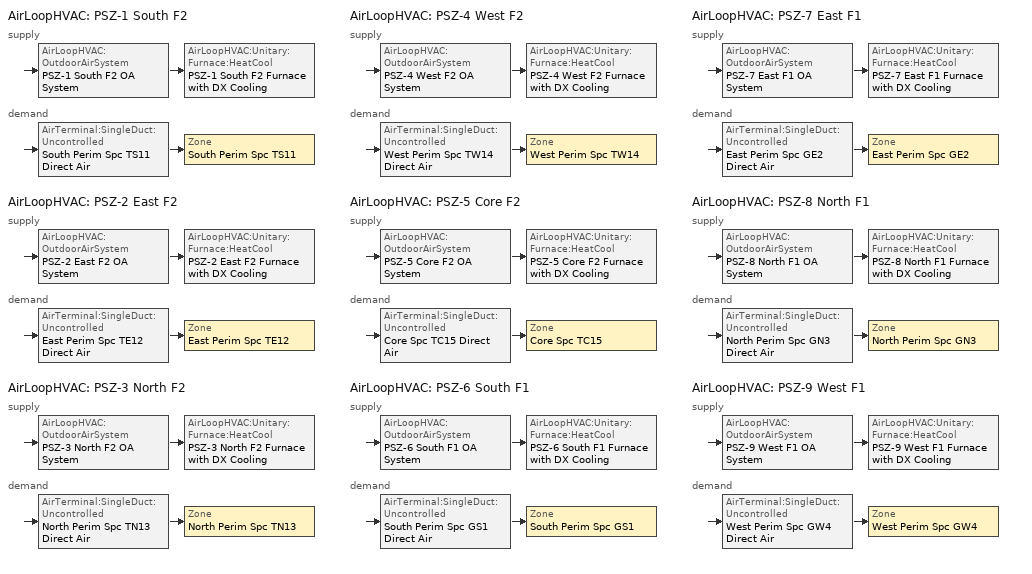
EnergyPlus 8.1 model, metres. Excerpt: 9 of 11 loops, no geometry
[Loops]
AirLoopHVAC 'PSZ-1 South F2'
 supply: AirLoopHVAC:OutdoorAirSystem 'PSZ-1 South F2 OA System' > AirLoopHVAC:Unitary:Furnace:HeatCool 'PSZ-1 South F2 Furnace with DX Cooling'
 demand: AirTerminal:SingleDuct:Uncontrolled 'South Perim Spc TS11 Direct Air' > Zone 'South Perim Spc TS11'
AirLoopHVAC 'PSZ-2 East F2'
 supply: AirLoopHVAC:OutdoorAirSystem 'PSZ-2 East F2 OA System' > AirLoopHVAC:Unitary:Furnace:HeatCool 'PSZ-2 East F2 Furnace with DX Cooling'
 demand: AirTerminal:SingleDuct:Uncontrolled 'East Perim Spc TE12 Direct Air' > Zone 'East Perim Spc TE12'
AirLoopHVAC 'PSZ-3 North F2'
 supply: AirLoopHVAC:OutdoorAirSystem 'PSZ-3 North F2 OA System' > AirLoopHVAC:Unitary:Furnace:HeatCool 'PSZ-3 North F2 Furnace with DX Cooling'
 demand: AirTerminal:SingleDuct:Uncontrolled 'North Perim Spc TN13 Direct Air' > Zone 'North Perim Spc TN13'
AirLoopHVAC 'PSZ-4 West F2'
 supply: AirLoopHVAC:OutdoorAirSystem 'PSZ-4 West F2 OA System' > AirLoopHVAC:Unitary:Furnace:HeatCool 'PSZ-4 West F2 Furnace with DX Cooling'
 demand: AirTerminal:SingleDuct:Uncontrolled 'West Perim Spc TW14 Direct Air' > Zone 'West Perim Spc TW14'
AirLoopHVAC 'PSZ-5 Core F2'
 supply: AirLoopHVAC:OutdoorAirSystem 'PSZ-5 Core F2 OA System' > AirLoopHVAC:Unitary:Furnace:HeatCool 'PSZ-5 Core F2 Furnace with DX Cooling'
 demand: AirTerminal:SingleDuct:Uncontrolled 'Core Spc TC15 Direct Air' > Zone 'Core Spc TC15'
AirLoopHVAC 'PSZ-6 South F1'
 supply: AirLoopHVAC:OutdoorAirSystem 'PSZ-6 South F1 OA System' > AirLoopHVAC:Unitary:Furnace:HeatCool 'PSZ-6 South F1 Furnace with DX Cooling'
 demand: AirTerminal:SingleDuct:Uncontrolled 'South Perim Spc GS1 Direct Air' > Zone 'South Perim Spc GS1'
AirLoopHVAC 'PSZ-7 East F1'
 supply: AirLoopHVAC:OutdoorAirSystem 'PSZ-7 East F1 OA System' > AirLoopHVAC:Unitary:Furnace:HeatCool 'PSZ-7 East F1 Furnace with DX Cooling'
 demand: AirTerminal:SingleDuct:Uncontrolled 'East Perim Spc GE2 Direct Air' > Zone 'East Perim Spc GE2'
AirLoopHVAC 'PSZ-8 North F1'
 supply: AirLoopHVAC:OutdoorAirSystem 'PSZ-8 North F1 OA System' > AirLoopHVAC:Unitary:Furnace:HeatCool 'PSZ-8 North F1 Furnace with DX Cooling'
 demand: AirTerminal:SingleDuct:Uncontrolled 'North Perim Spc GN3 Direct Air' > Zone 'North Perim Spc GN3'
AirLoopHVAC 'PSZ-9 West F1'
 supply: AirLoopHVAC:OutdoorAirSystem 'PSZ-9 West F1 OA System' > AirLoopHVAC:Unitary:Furnace:HeatCool 'PSZ-9 West F1 Furnace with DX Cooling'
 demand: AirTerminal:SingleDuct:Uncontrolled 'West Perim Spc GW4 Direct Air' > Zone 'West Perim Spc GW4'
[DesignSpecification:OutdoorAir] Outdoor Air Method=Flow/Area; Outdoor Air Flow per Zone Floor Area {m3/s-m2}=0.000666962; Outdoor Air Flow per Zone {m3/s}=0
SZ DSOA South Perim Spc GS1; SZ DSOA South Perim Spc TS11; SZ DSOA East Perim Spc GE2; SZ DSOA East Perim Spc TE12; SZ DSOA North Perim Spc GN3; SZ DSOA North Perim Spc TN13; SZ DSOA West Perim Spc GW4; SZ DSOA West Perim Spc TW14; SZ DSOA Core Spc TC15
[Sizing:Zone] Zone Cooling Design Supply Air Temperature Input Method=SupplyAirTemperature; Zone Cooling Design Supply Air Temperature {C}=12.8; Zone Heating Design Supply Air Temperature Input Method=SupplyAirTemperature; Zone Heating Design Supply Air Temperature {C}=40.4; Zone Cooling Design Supply Air Humidity Ratio {kgWater/kgDryAir}=0.008; Zone Heating Design Supply Air Humidity Ratio {kgWater/kgDryAir}=0.008; Cooling Design Air Flow Method=DesignDay; Cooling Design Air Flow Rate {m3/s}=0; Cooling Minimum Air Flow Fraction=0; Heating Design Air Flow Method=DesignDay; Heating Design Air Flow Rate {m3/s}=0; Heating Maximum Air Flow Fraction=0
Name | Design Specification Outdoor Air Object
South Perim Spc GS1 | SZ DSOA South Perim Spc GS1
South Perim Spc TS11 | SZ DSOA South Perim Spc TS11
East Perim Spc GE2 | SZ DSOA East Perim Spc GE2
East Perim Spc TE12 | SZ DSOA East Perim Spc TE12
North Perim Spc GN3 | SZ DSOA North Perim Spc GN3
North Perim Spc TN13 | SZ DSOA North Perim Spc TN13
West Perim Spc GW4 | SZ DSOA West Perim Spc GW4
West Perim Spc TW14 | SZ DSOA West Perim Spc TW14
Core Spc TC15 | SZ DSOA Core Spc TC15
[Sizing:System] Type of Load to Size On=Sensible; Design Outdoor Air Flow Rate {m3/s}=autosize; Minimum System Air Flow Ratio=1; Preheat Design Temperature {C}=7; Preheat Design Humidity Ratio {kgWater/kgDryAir}=0.008; Precool Design Temperature {C}=11; Precool Design Humidity Ratio {kgWater/kgDryAir}=0.008; Central Cooling Design Supply Air Temperature {C}=12.8; Central Heating Design Supply Air Temperature {C}=40.4; Sizing Option=NonCoincident; 100% Outdoor Air in Cooling=No; 100% Outdoor Air in Heating=No; Central Cooling Design Supply Air Humidity Ratio {kgWater/kgDryAir}=0.008; Central Heating Design Supply Air Humidity Ratio {kgWater/kgDryAir}=0.008; Cooling Design Air Flow Method=DesignDay; Cooling Design Air Flow Rate {m3/s}=0; Heating Design Air Flow Method=DesignDay; Heating Design Air Flow Rate {m3/s}=0; System Outdoor Air Method=ZoneSum
PSZ-1 South F2; PSZ-2 East F2; PSZ-3 North F2; PSZ-4 West F2; PSZ-5 Core F2; PSZ-6 South F1; PSZ-7 East F1; PSZ-8 North F1; PSZ-9 West F1
[ZoneControl:Thermostat] Control Type Schedule=COMPACT HVAC-ALWAYS 4
Name | Zone or ZoneList | Control 1
South Perim Spc GS1 Thermostat | South Perim Spc GS1 | Thermostat 1 Dual SP Control
South Perim Spc TS11 Thermostat | South Perim Spc TS11 | Thermostat 2 Dual SP Control
East Perim Spc GE2 Thermostat | East Perim Spc GE2 | Thermostat 3 Dual SP Control
East Perim Spc TE12 Thermostat | East Perim Spc TE12 | Thermostat 1 Dual SP Control
North Perim Spc GN3 Thermostat | North Perim Spc GN3 | Thermostat 2 Dual SP Control
North Perim Spc TN13 Thermostat | North Perim Spc TN13 | Thermostat 3 Dual SP Control
West Perim Spc GW4 Thermostat | West Perim Spc GW4 | Thermostat 1 Dual SP Control
West Perim Spc TW14 Thermostat | West Perim Spc TW14 | Thermostat 2 Dual SP Control
Core Spc TC15 Thermostat | Core Spc TC15 | Thermostat 1 Dual SP Control
[ThermostatSetpoint:DualSetpoint] Heating Setpoint Temperature Schedule=Heat 1/0
Name | Cooling Setpoint Temperature Schedule
Thermostat 1 Dual SP Control | Cool 1/0
Thermostat 2 Dual SP Control | Cool 1/0 2
Thermostat 3 Dual SP Control | Cool 1/0 3
[AirTerminal:SingleDuct:Uncontrolled] Availability Schedule=COMPACT HVAC-ALWAYS 1; Maximum Air Flow Rate {m3/s}=autosize
South Perim Spc GS1 Direct Air; South Perim Spc TS11 Direct Air; East Perim Spc GE2 Direct Air; East Perim Spc TE12 Direct Air; North Perim Spc GN3 Direct Air; North Perim Spc TN13 Direct Air; West Perim Spc GW4 Direct Air; West Perim Spc TW14 Direct Air; Core Spc TC15 Direct Air
[Zone equipment]
South Perim Spc GS1: South Perim Spc GS1 Direct Air
South Perim Spc TS11: South Perim Spc TS11 Direct Air
East Perim Spc GE2: East Perim Spc GE2 Direct Air
East Perim Spc TE12: East Perim Spc TE12 Direct Air
North Perim Spc GN3: North Perim Spc GN3 Direct Air
North Perim Spc TN13: North Perim Spc TN13 Direct Air
West Perim Spc GW4: West Perim Spc GW4 Direct Air
West Perim Spc TW14: West Perim Spc TW14 Direct Air
Core Spc TC15: Core Spc TC15 Direct Air, Core Spc TC15 Bathroom Exhaust
[Fan:OnOff] Availability Schedule=Fans D1; Fan Total Efficiency=0.53625; Pressure Rise {Pa}=448.2; Motor In Airstream Fraction=1
Name | Maximum Flow Rate {m3/s} | Motor Efficiency
PSZ-1 South F2 Supply Fan | 1.07309 | 0.825
PSZ-2 East F2 Supply Fan | 1.18548 | 0.825
PSZ-3 North F2 Supply Fan | 1.00654 | 0.825
PSZ-4 West F2 Supply Fan | 1.30877 | 0.825
PSZ-5 Core F2 Supply Fan | 2.58994 | 0.84
PSZ-6 South F1 Supply Fan | 0.84803 | 0.825
PSZ-7 East F1 Supply Fan | 0.96917 | 0.825
PSZ-8 North F1 Supply Fan | 0.78122 | 0.825
PSZ-9 West F1 Supply Fan | 1.05298 | 0.825
[Fan:ZoneExhaust]
Core Spc TC15 Bathroom Exhaust: Availability Schedule=ExFanOperationSchd; Fan Total Efficiency=0.45; Pressure Rise {Pa}=187.5; Maximum Flow Rate {m3/s}=0.28385
[Coil:Cooling:DX:SingleSpeed] Availability Schedule=COMPACT HVAC-ALWAYS 1; Gross Rated Sensible Heat Ratio=autosize; Gross Rated Cooling COP {W/W}=2.73; Total Cooling Capacity Function of Temperature Curve=PSZ DX Coil Cap-FT; Total Cooling Capacity Function of Flow Fraction Curve=PSZ DX Coil Cap-FF; Energy Input Ratio Function of Temperature Curve=PSZ DX Coil EIR-FT; Energy Input Ratio Function of Flow Fraction Curve=PSZ DX Coil EIR-FF; Part Load Fraction Correlation Curve=PSZ DX Coil PLF; Nominal Time for Condensate Removal to Begin {s}=0; Ratio of Initial Moisture Evaporation Rate and Steady State Latent Capacity=0; Maximum Cycling Rate {cycles/hr}=0; Latent Capacity Time Constant {s}=0; Condenser Type=Aircooled; Evaporative Condenser Effectiveness=0; Evaporative Condenser Pump Rated Power Consumption {W}=0; Crankcase Heater Capacity {W}=0; Maximum Outdoor Dry-Bulb Temperature for Crankcase Heater Operation {C}=10
Name | Gross Rated Total Cooling Capacity {W} | Rated Air Flow Rate {m3/s}
PSZ-1 South F2 Cooling Coil | 14210.7 | 1.07309
PSZ-2 East F2 Cooling Coil | 15699.1 | 1.18548
PSZ-3 North F2 Cooling Coil | 13329.4 | 1.00654
PSZ-4 West F2 Cooling Coil | 17331.8 | 1.30877
PSZ-5 Core F2 Cooling Coil | 36787.6 | 2.58994
PSZ-6 South F1 Cooling Coil | 11230.3 | 0.84803
PSZ-7 East F1 Cooling Coil | 12834.5 | 0.96917
PSZ-8 North F1 Cooling Coil | 10345.6 | 0.78122
PSZ-9 West F1 Cooling Coil | 13944.5 | 1.05298
[Coil:Heating:Gas] Availability Schedule=COMPACT HVAC-ALWAYS 1; Gas Burner Efficiency=0.8; Parasitic Electric Load {W}=0; Part Load Fraction Correlation Curve=PSZ Heating Coil PLF-FPLR; Parasitic Gas Load {W}=0
Name | Nominal Capacity {W}
PSZ-1 South F2 Heating Coil | 9839.18
PSZ-2 East F2 Heating Coil | 9843.31
PSZ-3 North F2 Heating Coil | 9817.66
PSZ-4 West F2 Heating Coil | 9709.81
PSZ-5 Core F2 Heating Coil | 21667.7
PSZ-6 South F1 Heating Coil | 7697.85
PSZ-7 East F1 Heating Coil | 7675.1
PSZ-8 North F1 Heating Coil | 7599.71
PSZ-9 West F1 Heating Coil | 7565.05
[AirLoopHVAC:Unitary:Furnace:HeatCool] Availability Schedule=COMPACT HVAC-ALWAYS 1; Supply Air Fan Operating Mode Schedule=COMPACT HVAC-ALWAYS 1; Maximum Supply Air Temperature {C}=40.4; Supply Air Flow Rate During Cooling Operation {m3/s}=autosize; Supply Air Flow Rate During Heating Operation {m3/s}=autosize; Supply Air Flow Rate When No Cooling or Heating is Needed {m3/s}=autosize; Fan Placement=DrawThrough; Dehumidification Control Type=None
Name | Controlling Zone or Thermostat Location | Supply Fan | Heating Coil | Cooling Coil
PSZ-1 South F2 Furnace with DX Cooling | South Perim Spc TS11 | PSZ-1 South F2 Supply Fan | PSZ-1 South F2 Heating Coil | PSZ-1 South F2 Cooling Coil
PSZ-2 East F2 Furnace with DX Cooling | East Perim Spc TE12 | PSZ-2 East F2 Supply Fan | PSZ-2 East F2 Heating Coil | PSZ-2 East F2 Cooling Coil
PSZ-3 North F2 Furnace with DX Cooling | North Perim Spc TN13 | PSZ-3 North F2 Supply Fan | PSZ-3 North F2 Heating Coil | PSZ-3 North F2 Cooling Coil
PSZ-4 West F2 Furnace with DX Cooling | West Perim Spc TW14 | PSZ-4 West F2 Supply Fan | PSZ-4 West F2 Heating Coil | PSZ-4 West F2 Cooling Coil
PSZ-5 Core F2 Furnace with DX Cooling | Core Spc TC15 | PSZ-5 Core F2 Supply Fan | PSZ-5 Core F2 Heating Coil | PSZ-5 Core F2 Cooling Coil
PSZ-6 South F1 Furnace with DX Cooling | South Perim Spc GS1 | PSZ-6 South F1 Supply Fan | PSZ-6 South F1 Heating Coil | PSZ-6 South F1 Cooling Coil
PSZ-7 East F1 Furnace with DX Cooling | East Perim Spc GE2 | PSZ-7 East F1 Supply Fan | PSZ-7 East F1 Heating Coil | PSZ-7 East F1 Cooling Coil
PSZ-8 North F1 Furnace with DX Cooling | North Perim Spc GN3 | PSZ-8 North F1 Supply Fan | PSZ-8 North F1 Heating Coil | PSZ-8 North F1 Cooling Coil
PSZ-9 West F1 Furnace with DX Cooling | West Perim Spc GW4 | PSZ-9 West F1 Supply Fan | PSZ-9 West F1 Heating Coil | PSZ-9 West F1 Cooling Coil
[Controller:OutdoorAir] Minimum Outdoor Air Flow Rate {m3/s}=AUTOSIZE; Maximum Outdoor Air Flow Rate {m3/s}=autosize; Economizer Control Type=NoEconomizer; Economizer Control Action Type=ModulateFlow; Lockout Type=NoLockout; Minimum Limit Type=FixedMinimum; Minimum Outdoor Air Schedule=MinOA_Sched; Minimum Fraction of Outdoor Air Schedule=MinOAFracSch_Base; Maximum Fraction of Outdoor Air Schedule=MaxOAFracSch_Base; Heat Recovery Bypass Control Type=BypassWhenOAFlowGreaterThanMinimum
PSZ-1 South F2 OA Controller; PSZ-2 East F2 OA Controller; PSZ-3 North F2 OA Controller; PSZ-4 West F2 OA Controller; PSZ-5 Core F2 OA Controller; PSZ-6 South F1 OA Controller; PSZ-7 East F1 OA Controller; PSZ-8 North F1 OA Controller; PSZ-9 West F1 OA Controller
[AirLoopHVAC] Design Supply Air Flow Rate {m3/s}=autosize
PSZ-1 South F2; PSZ-2 East F2; PSZ-3 North F2; PSZ-4 West F2; PSZ-5 Core F2; PSZ-6 South F1; PSZ-7 East F1; PSZ-8 North F1; PSZ-9 West F1
[AirLoopHVAC:ReturnPlenum]
Name | Zone
North Perim Spc TN13 Zone Return Plenum | North Perim Plnm TN18
West Perim Spc GW4 Zone Return Plenum | West Perim Plnm GW9
West Perim Spc TW14 Zone Return Plenum | West Perim Plnm TW19
Core Spc GC5 Zone Return Plenum | Core Plnm GC10
Core Spc TC15 Zone Return Plenum | Core Plnm TC20
[EnergyManagementSystem:Sensor]
Name | Output:Variable or Output:Meter Index Key | Output:Variable or Output:Meter
PSZ1_Cooling | PSZ-1 South F2 | Air System Total Cooling Energy
PSZ1_Heating | PSZ-1 South F2 | Air System Total Heating Energy
PSZ2_Cooling | PSZ-2 East F2 | Air System Total Cooling Energy
PSZ2_Heating | PSZ-2 East F2 | Air System Total Heating Energy
PSZ3_Cooling | PSZ-3 North F2 | Air System Total Cooling Energy
PSZ3_Heating | PSZ-3 North F2 | Air System Total Heating Energy
PSZ4_Cooling | PSZ-4 West F2 | Air System Total Cooling Energy
PSZ4_Heating | PSZ-4 West F2 | Air System Total Heating Energy
PSZ5_Cooling | PSZ-5 Core F2 | Air System Total Cooling Energy
PSZ5_Heating | PSZ-5 Core F2 | Air System Total Heating Energy
PSZ6_Cooling | PSZ-6 South F1 | Air System Total Cooling Energy
PSZ6_Heating | PSZ-6 South F1 | Air System Total Heating Energy
PSZ7_Cooling | PSZ-7 East F1 | Air System Total Cooling Energy
PSZ7_Heating | PSZ-7 East F1 | Air System Total Heating Energy
PSZ8_Cooling | PSZ-8 North F1 | Air System Total Cooling Energy
PSZ8_Heating | PSZ-8 North F1 | Air System Total Heating Energy
PSZ9_Cooling | PSZ-9 West F1 | Air System Total Cooling Energy
PSZ9_Heating | PSZ-9 West F1 | Air System Total Heating Energy
Demand | * | Electricity:Facility
CPP_Event_Sensor | DR_Event | Schedule Value
DutyCycleNumSensor | DutyCycleTimestepCount | Schedule Value
[EnergyManagementSystem:Program]
DR_Post_Process: SET DR_Demand = 0; SET DR_Pre_Demand=0; SET DR_Post_Demand=0; IF CPP_Event_Sensor==1; SET DR_Demand = Demand*12/3600; ENDIF; IF CPP_Event_Sensor>0; SET DR_FullDay = Demand*12 /3600; ENDIF
AEDG_BldgLoad: SET F2_Heating = PSZ1_Heating + PSZ2_Heating + PSZ3_Heating + PSZ4_Heating + PSZ5_Heating; SET F2_Cooling = PSZ1_Cooling + PSZ2_Cooling + PSZ3_Cooling + PSZ4_Cooling + PSZ5_Cooling; SET F1_Heating = PSZ6_Heating + PSZ7_Heating + PSZ8_Heating + PSZ9_Heating + PSZ10_Heating; SET F1_Cooling = PSZ6_Cooling + PSZ7_Cooling + PSZ8_Cooling + PSZ9_Cooling + PSZ10_Cooling; SET BldgHeating = F1_Heating + F2_Heating; SET BldgCooling = F1_Cooling + F2_Cooling
DutyCycle: SET CurrCycle = DutyCycleNumSensor; IF CPP_Event_Sensor == 1 && CurrCycle <= DutyCycleLength; SET  Cool_Tstat1 = 50; Else; SET Cool_Tstat1= Null; Endif; IF CPP_Event_Sensor == 1 && CurrCycle > DutyCycleLength && CurrCycle <= 2*DutyCycleLength; SET  Cool_Tstat2 = 50; Else; SET Cool_Tstat2= Null; Endif; IF CPP_Event_Sensor == 1 && CurrCycle > (2*DutyCycleLength); SET  Cool_Tstat3 = 50; Else; SET Cool_Tstat3= Null; Endif; SET DemandKW = Demand*12/3600
DutyCycleCount: SET DutyCycleLength = 5; SET  CurrDutyCycle = DutyCycleTrend 1; SET  DutyCycleNumActuator = CurrDutyCycle+  1; IF DutyCycleNumActuator > DutyCycleLength*3; SET DutyCycleNumActuator = 1; Endif
[EnergyManagementSystem:ProgramCallingManager]
DR_Post_Process_Manager: EndOfSystemTimestepAfterHVACReporting; DR_Post_Process
Total Bldg Load EMS: EndOfSystemTimestepBeforeHVACReporting; AEDG_BldgLoad
DR_ManagerDutyCycle: BeginTimestepBeforePredictor; DutyCycle; DutyCycleCount
[EnergyManagementSystem:OutputVariable]
Name | EMS Variable | Type of Data in Variable | Update Frequency | EMS Program or Subroutine
DR_Demand | DR_Demand | Averaged | SystemTimestep | DR_Post_Process
DR_FullDay | DR_FullDay | Averaged | SystemTimestep | DR_Post_Process
Total Building Heating Load | BldgHeating | Summed | SystemTimeStep
Total Building Cooling Load | BldgCooling | Summed | SystemTimeStep
[SetpointManager:SingleZone:Reheat] Control Variable=Temperature; Minimum Supply Air Temperature {C}=13; Maximum Supply Air Temperature {C}=45
Name | Control Zone | Setpoint Node or NodeList
PSZ-1 South F2 Supply Air Temp Manager | South Perim Spc TS11 | PSZ-1 South F2 Air Loop Outlet
PSZ-2 East F2 Supply Air Temp Manager | East Perim Spc TE12 | PSZ-2 East F2 Air Loop Outlet
PSZ-3 North F2 Supply Air Temp Manager | North Perim Spc TN13 | PSZ-3 North F2 Air Loop Outlet
PSZ-4 West F2 Supply Air Temp Manager | West Perim Spc TW14 | PSZ-4 West F2 Air Loop Outlet
PSZ-5 Core F2 Supply Air Temp Manager | Core Spc TC15 | PSZ-5 Core F2 Air Loop Outlet
PSZ-6 South F1 Supply Air Temp Manager | South Perim Spc GS1 | PSZ-6 South F1 Air Loop Outlet
PSZ-7 East F1 Supply Air Temp Manager | East Perim Spc GE2 | PSZ-7 East F1 Air Loop Outlet
PSZ-8 North F1 Supply Air Temp Manager | North Perim Spc GN3 | PSZ-8 North F1 Air Loop Outlet
PSZ-9 West F1 Supply Air Temp Manager | West Perim Spc GW4 | PSZ-9 West F1 Air Loop Outlet
[SetpointManager:MixedAir] Control Variable=Temperature
Name | Setpoint Node or NodeList
PSZ-1 South F2 Cooling Coil Air Temp Manager | PSZ-1 South F2 Mixed Air Outlet
PSZ-2 East F2 Cooling Coil Air Temp Manager | PSZ-2 East F2 Mixed Air Outlet
PSZ-3 North F2 Cooling Coil Air Temp Manager | PSZ-3 North F2 Mixed Air Outlet
PSZ-4 West F2 Cooling Coil Air Temp Manager | PSZ-4 West F2 Mixed Air Outlet
PSZ-5 Core F2 Cooling Coil Air Temp Manager | PSZ-5 Core F2 Mixed Air Outlet
PSZ-6 South F1 Cooling Coil Air Temp Manager | PSZ-6 South F1 Mixed Air Outlet
PSZ-7 East F1 Cooling Coil Air Temp Manager | PSZ-7 East F1 Mixed Air Outlet
PSZ-8 North F1 Cooling Coil Air Temp Manager | PSZ-8 North F1 Mixed Air Outlet
PSZ-9 West F1 Cooling Coil Air Temp Manager | PSZ-9 West F1 Mixed Air Outlet
[FaultModel:TemperatureSensorOffset:OutdoorAir] Availability Schedule=ALWAYS-ON; Temperature Sensor Offset {deltaC}=3
Name | Controller Object
PSZ-1 OA Sensor Bias | PSZ-1 South F2 OA Controller
PSZ-2 OA Sensor Bias | PSZ-2 East F2 OA Controller
PSZ-3 OA Sensor Bias | PSZ-3 North F2 OA Controller
PSZ-4 OA Sensor Bias | PSZ-4 West F2 OA Controller
PSZ-5 OA Sensor Bias | PSZ-5 Core F2 OA Controller
PSZ-6 OA Sensor Bias | PSZ-6 South F1 OA Controller
PSZ-7 OA Sensor Bias | PSZ-7 East F1 OA Controller
PSZ-8 OA Sensor Bias | PSZ-8 North F1 OA Controller
PSZ-9 OA Sensor Bias | PSZ-9 West F1 OA Controller
[FaultModel:TemperatureSensorOffset:ReturnAir] Availability Schedule=ALWAYS-ON; Temperature Sensor Offset {deltaC}=-3
Name | Controller Object
PSZ-1 OA Sensor Bias | PSZ-1 South F2 OA Controller
PSZ-2 OA Sensor Bias | PSZ-2 East F2 OA Controller
PSZ-3 OA Sensor Bias | PSZ-3 North F2 OA Controller
PSZ-4 OA Sensor Bias | PSZ-4 West F2 OA Controller
PSZ-5 OA Sensor Bias | PSZ-5 Core F2 OA Controller
PSZ-6 OA Sensor Bias | PSZ-6 South F1 OA Controller
PSZ-7 OA Sensor Bias | PSZ-7 East F1 OA Controller
PSZ-8 OA Sensor Bias | PSZ-8 North F1 OA Controller
PSZ-9 OA Sensor Bias | PSZ-9 West F1 OA Controller
[Schedule:Compact]
Always-On; COMPACT HVAC-ALWAYS 1; MinOA_Sched: Through: 12/31, For: AllDays, Until: 24:00, 1
Cool 1/0; COOL 1/0 2; COOL 1/0 3: Through: 12/31, For: Weekdays, Until: 05:00, 26.7, Until: 06:00, 25.2, Until: 07:00, 23.9, Until: 22:00, 22.8, Until: 24:00, 26.7, For: Saturday, Until: 05:00, 26.7, Until: 06:00, 25.2, Until: 07:00, 23.9, Until: 18:00, 22.8, Until: 24:00, 26.7, For: SummerDesignDay, Until: 05:00, 26.7, Until: 06:00, 25.2, Until: 07:00, 23.9, Until: 22:00, 22.8, Until: 24:00, 26.7, For: WinterDesignDay, Until: 24:00, 26.7, For: Sunday Holidays AllOtherDays, Until: 24:00, 26.7
Heat 1/0: Through: 12/31, For: Weekdays, Until: 05:00, 18.3, Until: 06:00, 19.3, Until: 07:00, 20.3, Until: 22:00, 21.7, Until: 24:00, 18.3, For: SummerDesignDay, Until: 24:00, 18.3, For: WinterDesignDay, Until: 05:00, 18.3, Until: 06:00, 19.3, Until: 07:00, 20.3, Until: 22:00, 21.7, Until: 24:00, 18.3, For: Saturday, Until: 05:00, 18.3, Until: 06:00, 19.3, Until:  07:00, 20.3, Until: 18:00, 21.7, Until: 24:00, 18.3, For: Sunday Holidays AllOtherDays, Until: 24:00, 18.3
Fans D1: Through: 12/31, For: Weekdays SummerDesignDay WinterDesignDay, Until: 05:00, 0, Until: 22:00, 1, Until: 24:00, 0, For: Saturday, Until: 05:00, 0, Until: 18:00, 1, Until: 24:00, 0, For: Sunday Holidays AllOtherDays, Until: 24:00, 0
ExFanOperationSchd: Through: 12/31, For: Weekdays SummerDesignDay WinterDesignDay, Until: 05:00, 1, Until: 22:00, 1, Until: 24:00, 1, For: Saturday, Until: 05:00, 1, Until: 18:00, 1, Until: 24:00, 1, For: Sunday Holidays AllOtherDays, Until: 24:00, 1
MinOAFracSch_Base: Through: 12/31, For: Weekdays, Until: 05:00, 0.15, Until: 22:00, 0.15, Until: 24:00, 0.15, For: Saturday, Until: 05:00, 0.15, Until: 18:00, 0.15, Until: 24:00, 0.15, For: SummerDesignDay WinterDesignDay, Until: 05:00, 0.15, Until: 22:00, 0.15, Until: 24:00, 0.15, For: Sunday Holidays AllOtherDays, Until: 05:00, 0.15, Until: 18:00, 0.15, Until: 24:00, 0.15
MaxOAFracSch_Base: Through: 12/31, For: AllDays, Until: 24:00, 0.7
COMPACT HVAC-ALWAYS 4: Through: 12/31, For: AllDays, Until: 24:00, 4
[Curve:Quadratic]
Name | Coefficient1 Constant | Coefficient2 x | Coefficient3 x**2 | Minimum Value of x | Maximum Value of x
PSZ DX Coil Cap-FF | 0.8 | 0.2 | 0 | 0.5 | 1.5
PSZ DX Coil EIR-FF | 1.1552 | -0.1808 | 0.0256 | 0.5 | 1.5
PSZ DX Coil PLF | 0.85 | 0.15 | 0 | 0 | 1
[Curve:Cubic]
PSZ Heating Coil PLF-FPLR: Coefficient1 Constant=0.8; Coefficient2 x=0.2; Coefficient3 x**2=0; Coefficient4 x**3=0; Minimum Value of x=0; Maximum Value of x=1
[Curve:Biquadratic] Minimum Value of x=12.77778; Maximum Value of x=23.88889; Minimum Value of y=23.88889; Maximum Value of y=46.11111
Name | Coefficient1 Constant | Coefficient2 x | Coefficient3 x**2 | Coefficient4 y | Coefficient5 y**2 | Coefficient6 x*y
PSZ DX Coil Cap-FT | 0.867916 | 0.0142476 | 0.000554364 | -0.00755806 | 3.29832e-05 | -0.000191711
PSZ DX Coil EIR-FT | 0.116968 | 0.0284933 | -0.000411156 | 0.0214143 | 0.000161125 | -0.000679104
